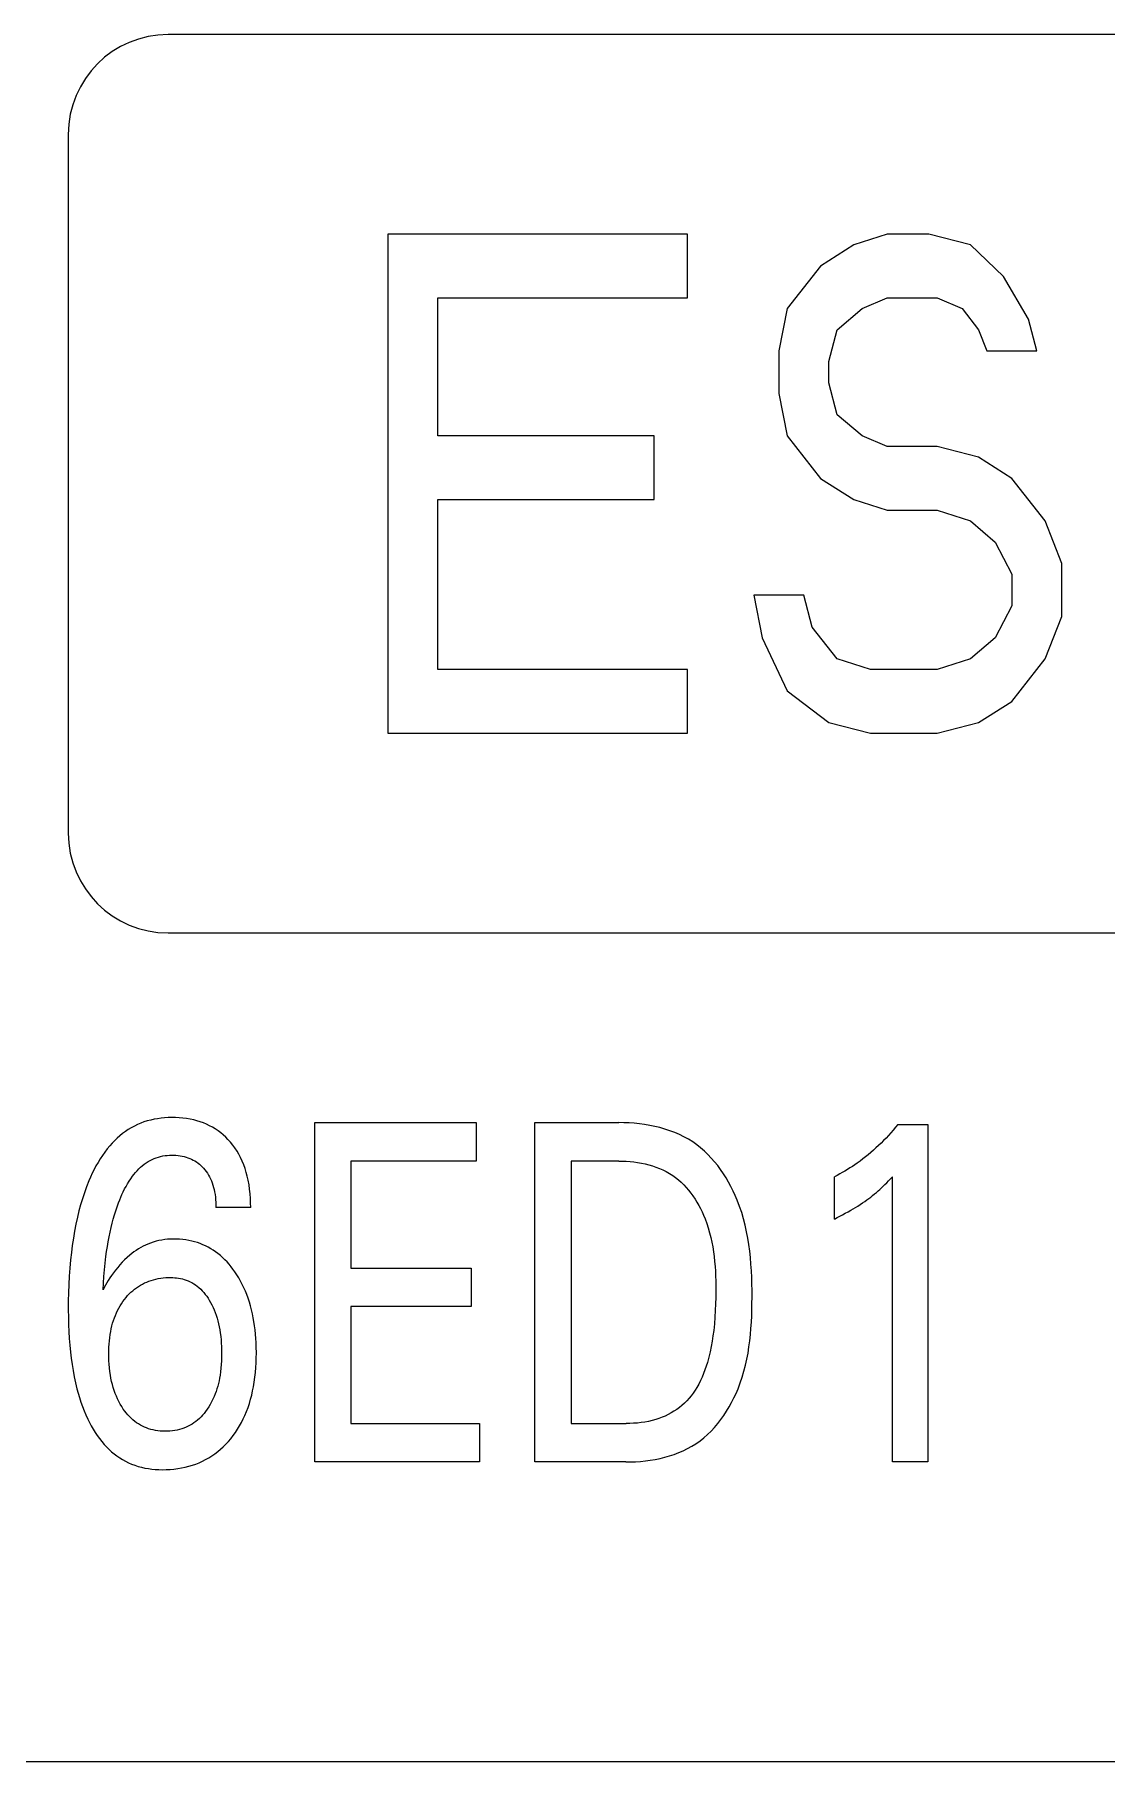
# Model space of a CAD drawing. Extents: x 0 to 420, y 0 to 297.
# Drawn here: x 182.98 to 188.35, y 186.17 to 194.82 of the extents above; entities that cross this region are included whole.
import ezdxf

# ---------------------------------------------------------------- set-up
doc = ezdxf.new("R2010")
doc.units = 0
doc.header["$LTSCALE"] = 23.1
doc.layers.add('10000_FRONT', color=7, linetype='CONTINUOUS')

msp = doc.modelspace()

# ---------------------------------------------------------------- linework, layer by layer
at = {"layer": '10000_FRONT', "color": 7, "linetype": 'CONTINUOUS'}
for p, q in [((191.1476, 194.8227), (183.6476, 194.8227)), ((183.1476, 194.3227), (183.1476, 190.8227)), ((184.7476, 193.8227), (184.7476, 191.3227)), ((186.2476, 193.8227), (184.7476, 193.8227)), ((186.2476, 193.5035), (186.2476, 193.8227)), ((187.0809, 193.7695), (186.9143, 193.6631)), ((187.2476, 193.8227), (187.0809, 193.7695)), ((187.4559, 193.8227), (187.2476, 193.8227)), ((187.6643, 193.7695), (187.4559, 193.8227)), ((187.8309, 193.6099), (187.6643, 193.7695)), ((186.9143, 193.6631), (186.7476, 193.4503)), ((187.9559, 193.3971), (187.8309, 193.6099)), ((184.9976, 192.812), (184.9976, 193.5035)), ((184.9976, 193.5035), (186.2476, 193.5035)), ((187.1226, 193.4503), (187.2476, 193.5035)), ((187.2476, 193.5035), (187.4976, 193.5035)), ((187.4976, 193.5035), (187.6226, 193.4503)), ((186.7476, 193.4503), (186.7059, 193.2376)), ((186.9976, 193.3439), (187.1226, 193.4503)), ((187.6226, 193.4503), (187.7059, 193.3439)), ((186.9559, 193.1844), (186.9976, 193.3439)), ((187.7059, 193.3439), (187.7476, 193.2376)), ((187.9976, 193.2376), (187.9559, 193.3971)), ((186.7059, 193.2376), (186.7059, 193.0248)), ((186.9559, 193.078), (186.9559, 193.1844)), ((187.7476, 193.2376), (187.9976, 193.2376)), ((186.9976, 192.9184), (186.9559, 193.078)), ((186.7059, 193.0248), (186.7476, 192.812)), ((187.1226, 192.812), (186.9976, 192.9184)), ((186.0809, 192.812), (184.9976, 192.812)), ((186.0809, 192.4929), (186.0809, 192.812)), ((186.7476, 192.812), (186.9143, 192.5993)), ((187.2476, 192.7588), (187.1226, 192.812)), ((187.4976, 192.7588), (187.2476, 192.7588)), ((187.7059, 192.7056), (187.4976, 192.7588)), ((187.8726, 192.5993), (187.7059, 192.7056)), ((186.9143, 192.5993), (187.0809, 192.4929)), ((188.0393, 192.3865), (187.8726, 192.5993)), ((184.9976, 191.6418), (184.9976, 192.4929)), ((184.9976, 192.4929), (186.0809, 192.4929)), ((187.0809, 192.4929), (187.2476, 192.4397)), ((187.2476, 192.4397), (187.4976, 192.4397)), ((187.4976, 192.4397), (187.6643, 192.3865)), ((187.6643, 192.3865), (187.7893, 192.2801)), ((188.1226, 192.1737), (188.0393, 192.3865)), ((187.7893, 192.2801), (187.8726, 192.1205)), ((187.8726, 192.1205), (187.8726, 191.961)), ((188.1226, 191.9078), (188.1226, 192.1737)), ((186.5809, 192.0142), (186.6226, 191.8014)), ((186.8309, 192.0142), (186.5809, 192.0142)), ((186.8726, 191.8546), (186.8309, 192.0142)), ((187.8726, 191.961), (187.7893, 191.8014)), ((188.0393, 191.695), (188.1226, 191.9078)), ((186.6226, 191.8014), (186.7476, 191.5354)), ((186.9976, 191.695), (186.8726, 191.8546)), ((187.7893, 191.8014), (187.6643, 191.695)), ((187.1643, 191.6418), (186.9976, 191.695)), ((187.6643, 191.695), (187.4976, 191.6418)), ((187.8726, 191.4822), (188.0393, 191.695)), ((186.2476, 191.6418), (184.9976, 191.6418)), ((186.2476, 191.3227), (186.2476, 191.6418)), ((187.4976, 191.6418), (187.1643, 191.6418)), ((186.7476, 191.5354), (186.9559, 191.3759)), ((187.7059, 191.3759), (187.8726, 191.4822)), ((186.9559, 191.3759), (187.1643, 191.3227)), ((187.4976, 191.3227), (187.7059, 191.3759)), ((184.7476, 191.3227), (186.2476, 191.3227)), ((187.1643, 191.3227), (187.4976, 191.3227)), ((183.6476, 190.3227), (191.1476, 190.3227)), ((183.4784, 189.3551), (183.463, 189.3468)), ((183.4941, 189.3628), (183.4784, 189.3551)), ((183.5102, 189.3696), (183.4941, 189.3628)), ((183.5267, 189.3757), (183.5102, 189.3696)), ((183.5434, 189.381), (183.5267, 189.3757)), ((183.5605, 189.3855), (183.5434, 189.381)), ((183.5777, 189.3893), (183.5605, 189.3855)), ((183.595, 189.3923), (183.5777, 189.3893)), ((183.6126, 189.3947), (183.595, 189.3923)), ((183.6301, 189.3965), (183.6126, 189.3947)), ((183.6478, 189.3975), (183.6301, 189.3965)), ((183.6654, 189.398), (183.6478, 189.3975)), ((183.684, 189.3978), (183.6654, 189.398)), ((183.7025, 189.3969), (183.684, 189.3978)), ((183.721, 189.3953), (183.7025, 189.3969)), ((183.7394, 189.3929), (183.721, 189.3953)), ((183.7576, 189.3897), (183.7394, 189.3929)), ((183.7757, 189.3858), (183.7576, 189.3897)), ((183.792, 189.3815), (183.7757, 189.3858)), ((183.8081, 189.3765), (183.792, 189.3815)), ((183.8239, 189.3708), (183.8081, 189.3765)), ((183.8395, 189.3643), (183.8239, 189.3708)), ((183.8548, 189.3572), (183.8395, 189.3643)), ((183.8696, 189.3492), (183.8548, 189.3572)), ((183.8838, 189.3407), (183.8696, 189.3492)), ((184.3815, 187.6727), (184.3815, 189.3727)), ((184.3815, 189.3727), (185.1897, 189.3727)), ((185.1897, 189.3727), (185.1897, 189.1799)), ((185.4838, 187.6727), (185.4838, 189.3727)), ((185.4838, 189.3727), (185.9039, 189.3727)), ((185.9296, 189.3723), (185.9039, 189.3727)), ((185.9554, 189.3712), (185.9296, 189.3723)), ((185.9813, 189.3694), (185.9554, 189.3712)), ((186.0072, 189.3667), (185.9813, 189.3694)), ((186.0331, 189.3632), (186.0072, 189.3667)), ((186.0589, 189.3589), (186.0331, 189.3632)), ((186.0845, 189.3536), (186.0589, 189.3589)), ((186.1099, 189.3474), (186.0845, 189.3536)), ((187.29, 189.3491), (187.2784, 189.3354)), ((187.3013, 189.363), (187.29, 189.3491)), ((187.3013, 189.363), (187.4517, 189.363)), ((187.4517, 189.363), (187.4517, 187.6727)), ((183.3677, 189.2701), (183.3559, 189.2571)), ((183.3799, 189.2827), (183.3677, 189.2701)), ((183.3927, 189.2948), (183.3799, 189.2827)), ((183.4059, 189.3064), (183.3927, 189.2948)), ((183.4195, 189.3174), (183.4059, 189.3064)), ((183.4336, 189.3279), (183.4195, 189.3174)), ((183.4481, 189.3377), (183.4336, 189.3279)), ((183.463, 189.3468), (183.4481, 189.3377)), ((183.8975, 189.3315), (183.8838, 189.3407)), ((183.9107, 189.3216), (183.8975, 189.3315)), ((183.9234, 189.3111), (183.9107, 189.3216)), ((183.9357, 189.3), (183.9234, 189.3111)), ((183.9473, 189.2883), (183.9357, 189.3)), ((183.9597, 189.2747), (183.9473, 189.2883)), ((183.9714, 189.2604), (183.9597, 189.2747)), ((186.1349, 189.3403), (186.1099, 189.3474)), ((186.1596, 189.3322), (186.1349, 189.3403)), ((186.1838, 189.323), (186.1596, 189.3322)), ((186.2074, 189.3128), (186.1838, 189.323)), ((186.2305, 189.3015), (186.2074, 189.3128)), ((186.2529, 189.2891), (186.2305, 189.3015)), ((186.2746, 189.2755), (186.2529, 189.2891)), ((186.2946, 189.2614), (186.2746, 189.2755)), ((187.2171, 189.2699), (187.2042, 189.2574)), ((187.2298, 189.2826), (187.2171, 189.2699)), ((187.2423, 189.2955), (187.2298, 189.2826)), ((187.2546, 189.3086), (187.2423, 189.2955)), ((187.2666, 189.3219), (187.2546, 189.3086)), ((187.2784, 189.3354), (187.2666, 189.3219)), ((183.3071, 189.191), (183.2964, 189.1734)), ((183.3183, 189.2082), (183.3071, 189.191)), ((183.3302, 189.225), (183.3183, 189.2082)), ((183.3427, 189.2413), (183.3302, 189.225)), ((183.3559, 189.2571), (183.3427, 189.2413)), ((183.5373, 189.1711), (183.5474, 189.1776)), ((183.5474, 189.1776), (183.5577, 189.1835)), ((183.5577, 189.1835), (183.5677, 189.1885)), ((183.5677, 189.1885), (183.5779, 189.1929)), ((183.5779, 189.1929), (183.5884, 189.1968)), ((183.5884, 189.1968), (183.5991, 189.2002)), ((183.5991, 189.2002), (183.6099, 189.2031)), ((183.6099, 189.2031), (183.6208, 189.2055)), ((183.6208, 189.2055), (183.6319, 189.2074)), ((183.6319, 189.2074), (183.643, 189.2087)), ((183.643, 189.2087), (183.6542, 189.2096)), ((183.6542, 189.2096), (183.6654, 189.21)), ((183.6654, 189.21), (183.676, 189.2099)), ((183.676, 189.2099), (183.6866, 189.2094)), ((183.6866, 189.2094), (183.6971, 189.2084)), ((183.6971, 189.2084), (183.7076, 189.207)), ((183.7076, 189.207), (183.718, 189.2051)), ((183.718, 189.2051), (183.7283, 189.2027)), ((183.7283, 189.2027), (183.7375, 189.2)), ((183.7375, 189.2), (183.7467, 189.197)), ((183.7467, 189.197), (183.7557, 189.1936)), ((183.7557, 189.1936), (183.7645, 189.1897)), ((183.7645, 189.1897), (183.7732, 189.1853)), ((183.7732, 189.1853), (183.7815, 189.1806)), ((183.7815, 189.1806), (183.7895, 189.1754)), ((183.9823, 189.2455), (183.9714, 189.2604)), ((183.9925, 189.2301), (183.9823, 189.2455)), ((184.0019, 189.2142), (183.9925, 189.2301)), ((184.0105, 189.198), (184.0019, 189.2142)), ((184.019, 189.1799), (184.0105, 189.198)), ((184.0265, 189.1613), (184.019, 189.1799)), ((184.5629, 189.1799), (184.5629, 188.6438)), ((185.1897, 189.1799), (184.5629, 189.1799)), ((185.6652, 189.1799), (185.6652, 187.8654)), ((185.9039, 189.1799), (185.6652, 189.1799)), ((185.9039, 189.1799), (185.9226, 189.1796)), ((185.9226, 189.1796), (185.9414, 189.1788)), ((185.9414, 189.1788), (185.9603, 189.1774)), ((185.9603, 189.1774), (185.9793, 189.1754)), ((186.3138, 189.2463), (186.2946, 189.2614)), ((186.3324, 189.2302), (186.3138, 189.2463)), ((186.3502, 189.2132), (186.3324, 189.2302)), ((186.3672, 189.1953), (186.3502, 189.2132)), ((186.3835, 189.1767), (186.3672, 189.1953)), ((186.3991, 189.1573), (186.3835, 189.1767)), ((187.1122, 189.1803), (187.0983, 189.1703)), ((187.126, 189.1906), (187.1122, 189.1803)), ((187.1395, 189.2011), (187.126, 189.1906)), ((187.1528, 189.2119), (187.1395, 189.2011)), ((187.166, 189.223), (187.1528, 189.2119)), ((187.1789, 189.2342), (187.166, 189.223)), ((187.1917, 189.2457), (187.1789, 189.2342)), ((187.2042, 189.2574), (187.1917, 189.2457)), ((183.2591, 189.1), (183.251, 189.0811)), ((183.2677, 189.1187), (183.2591, 189.1)), ((183.2768, 189.1372), (183.2677, 189.1187)), ((183.2863, 189.1555), (183.2768, 189.1372)), ((183.2964, 189.1734), (183.2863, 189.1555)), ((183.4519, 189.0792), (183.4603, 189.0918)), ((183.4603, 189.0918), (183.4691, 189.104)), ((183.4691, 189.104), (183.4765, 189.1135)), ((183.4765, 189.1135), (183.4842, 189.1228)), ((183.4842, 189.1228), (183.4922, 189.1318)), ((183.4922, 189.1318), (183.5006, 189.1404)), ((183.5006, 189.1404), (183.5093, 189.1488)), ((183.5093, 189.1488), (183.5183, 189.1567)), ((183.5183, 189.1567), (183.5276, 189.1642)), ((183.5276, 189.1642), (183.5373, 189.1711)), ((183.7895, 189.1754), (183.7973, 189.1698)), ((183.7973, 189.1698), (183.8047, 189.1638)), ((183.8047, 189.1638), (183.8118, 189.1574)), ((183.8118, 189.1574), (183.8187, 189.1508)), ((183.8187, 189.1508), (183.8252, 189.1438)), ((183.8252, 189.1438), (183.8319, 189.1357)), ((183.8319, 189.1357), (183.8383, 189.1274)), ((183.8383, 189.1274), (183.8443, 189.1188)), ((183.8443, 189.1188), (183.8498, 189.1099)), ((183.8498, 189.1099), (183.8549, 189.1008)), ((183.8549, 189.1008), (183.8596, 189.0914)), ((183.8596, 189.0914), (183.8643, 189.0809)), ((184.0332, 189.1425), (184.0265, 189.1613)), ((184.039, 189.1233), (184.0332, 189.1425)), ((184.0441, 189.1039), (184.039, 189.1233)), ((184.0484, 189.0843), (184.0441, 189.1039)), ((185.9793, 189.1754), (185.9981, 189.1728)), ((185.9981, 189.1728), (186.0169, 189.1695)), ((186.0169, 189.1695), (186.0356, 189.1656)), ((186.0356, 189.1656), (186.0541, 189.161)), ((186.0541, 189.161), (186.0723, 189.1557)), ((186.0723, 189.1557), (186.0902, 189.1496)), ((186.0902, 189.1496), (186.1079, 189.1429)), ((186.1079, 189.1429), (186.1251, 189.1353)), ((186.1251, 189.1353), (186.1418, 189.1269)), ((186.1418, 189.1269), (186.1581, 189.1178)), ((186.1581, 189.1178), (186.1738, 189.1077)), ((186.1738, 189.1077), (186.1885, 189.0972)), ((186.1885, 189.0972), (186.2026, 189.086)), ((186.4139, 189.1373), (186.3991, 189.1573)), ((186.428, 189.1167), (186.4139, 189.1373)), ((186.4414, 189.0956), (186.428, 189.1167)), ((186.454, 189.074), (186.4414, 189.0956)), ((186.997, 189.1083), (186.9837, 189.1016)), ((186.9837, 188.8895), (186.9837, 189.1016)), ((187.0101, 189.1153), (186.997, 189.1083)), ((187.0231, 189.1225), (187.0101, 189.1153)), ((187.036, 189.1299), (187.0231, 189.1225)), ((187.0487, 189.1376), (187.036, 189.1299)), ((187.0613, 189.1454), (187.0487, 189.1376)), ((187.0738, 189.1535), (187.0613, 189.1454)), ((187.0861, 189.1618), (187.0738, 189.1535)), ((187.0983, 189.1703), (187.0861, 189.1618)), ((187.2552, 189.0807), (187.2647, 189.0905)), ((187.2647, 189.0905), (187.2741, 189.1004)), ((187.2741, 187.6727), (187.2741, 189.1004)), ((183.2284, 189.0217), (183.2184, 188.9916)), ((183.2392, 189.0516), (183.2284, 189.0217)), ((183.251, 189.0811), (183.2392, 189.0516)), ((183.4106, 188.9994), (183.4165, 189.0131)), ((183.4165, 189.0131), (183.4229, 189.0267)), ((183.4229, 189.0267), (183.4295, 189.0402)), ((183.4295, 189.0402), (183.4366, 189.0534)), ((183.4366, 189.0534), (183.444, 189.0664)), ((183.444, 189.0664), (183.4519, 189.0792)), ((183.8643, 189.0809), (183.8684, 189.0703)), ((183.8684, 189.0703), (183.872, 189.0594)), ((183.872, 189.0594), (183.8752, 189.0484)), ((183.8752, 189.0484), (183.878, 189.0372)), ((183.878, 189.0372), (183.8803, 189.0259)), ((183.8803, 189.0259), (183.8825, 189.0129)), ((183.8825, 189.0129), (183.8842, 188.9998)), ((184.0525, 189.0616), (184.0484, 189.0843)), ((184.0557, 189.0388), (184.0525, 189.0616)), ((184.0581, 189.0158), (184.0557, 189.0388)), ((184.0597, 188.9929), (184.0581, 189.0158)), ((186.2026, 189.086), (186.2161, 189.074)), ((186.2161, 189.074), (186.2291, 189.0614)), ((186.2291, 189.0614), (186.2415, 189.0481)), ((186.2415, 189.0481), (186.2534, 189.0343)), ((186.2534, 189.0343), (186.2647, 189.0199)), ((186.2647, 189.0199), (186.2755, 189.0051)), ((186.2755, 189.0051), (186.2858, 188.9898)), ((186.4658, 189.0519), (186.454, 189.074)), ((186.477, 189.0295), (186.4658, 189.0519)), ((186.4874, 189.0068), (186.477, 189.0295)), ((186.497, 188.9839), (186.4874, 189.0068)), ((187.1653, 188.9999), (187.175, 189.0075)), ((187.175, 189.0075), (187.1847, 189.0153)), ((187.1847, 189.0153), (187.1942, 189.0233)), ((187.1942, 189.0233), (187.2026, 189.0305)), ((187.2026, 189.0305), (187.2108, 189.0378)), ((187.2108, 189.0378), (187.2189, 189.0452)), ((187.2189, 189.0452), (187.2279, 189.0537)), ((187.2279, 189.0537), (187.2368, 189.0622)), ((187.2368, 189.0622), (187.2456, 189.0709)), ((187.2456, 189.0709), (187.2552, 189.0807)), ((183.2011, 188.9306), (183.1935, 188.8998)), ((183.2094, 188.9612), (183.2011, 188.9306)), ((183.2184, 188.9916), (183.2094, 188.9612)), ((183.3789, 188.9103), (183.3853, 188.9308)), ((183.3853, 188.9308), (183.3921, 188.9512)), ((183.3921, 188.9512), (183.3995, 188.9715)), ((183.3995, 188.9715), (183.4049, 188.9855)), ((183.4049, 188.9855), (183.4106, 188.9994)), ((183.8842, 188.9998), (183.8855, 188.9866)), ((183.8855, 188.9866), (183.8864, 188.9735)), ((183.8864, 188.9735), (183.887, 188.9604)), ((183.887, 188.9604), (183.8872, 188.9474)), ((184.061, 188.9474), (183.8872, 188.9474)), ((184.0607, 188.9701), (184.0597, 188.9929)), ((184.061, 188.9474), (184.0607, 188.9701)), ((186.2858, 188.9898), (186.2955, 188.9741)), ((186.2955, 188.9741), (186.3046, 188.958)), ((186.3046, 188.958), (186.3132, 188.9417)), ((186.3132, 188.9417), (186.3213, 188.9251)), ((186.3213, 188.9251), (186.3288, 188.9083)), ((186.5088, 188.9529), (186.497, 188.9839)), ((186.5193, 188.9216), (186.5088, 188.9529)), ((186.5286, 188.8901), (186.5193, 188.9216)), ((187.0247, 188.9108), (187.0383, 188.9182)), ((187.0383, 188.9182), (187.0518, 188.9257)), ((187.0518, 188.9257), (187.0651, 188.9333)), ((187.0651, 188.9333), (187.0771, 188.9403)), ((187.0771, 188.9403), (187.0889, 188.9475)), ((187.0889, 188.9475), (187.1007, 188.9549)), ((187.1007, 188.9549), (187.1124, 188.9624)), ((187.1124, 188.9624), (187.1239, 188.97)), ((187.1239, 188.97), (187.1353, 188.9779)), ((187.1353, 188.9779), (187.1454, 188.9851)), ((187.1454, 188.9851), (187.1554, 188.9924)), ((187.1554, 188.9924), (187.1653, 188.9999)), ((183.1858, 188.8645), (183.1789, 188.8289)), ((183.1935, 188.8998), (183.1858, 188.8645)), ((183.357, 188.824), (183.3624, 188.848)), ((183.3624, 188.848), (183.3675, 188.8689)), ((183.3675, 188.8689), (183.373, 188.8897)), ((183.373, 188.8897), (183.3789, 188.9103)), ((186.3288, 188.9083), (186.3358, 188.8913)), ((186.3358, 188.8913), (186.3444, 188.8681)), ((186.3444, 188.8681), (186.352, 188.8448)), ((186.352, 188.8448), (186.3588, 188.8213)), ((186.5368, 188.8583), (186.5286, 188.8901)), ((186.5439, 188.8262), (186.5368, 188.8583)), ((186.9837, 188.8895), (186.9974, 188.8965)), ((186.9974, 188.8965), (187.0111, 188.9036)), ((187.0111, 188.9036), (187.0247, 188.9108)), ((183.1676, 188.7574), (183.163, 188.7214)), ((183.1729, 188.7932), (183.1676, 188.7574)), ((183.1789, 188.8289), (183.1729, 188.7932)), ((183.3397, 188.7271), (183.3434, 188.7514)), ((183.3434, 188.7514), (183.3475, 188.7757)), ((183.3475, 188.7757), (183.352, 188.7999)), ((183.352, 188.7999), (183.357, 188.824)), ((183.5102, 188.7465), (183.4987, 188.7397)), ((183.522, 188.7529), (183.5102, 188.7465)), ((183.5341, 188.7589), (183.522, 188.7529)), ((183.5463, 188.7643), (183.5341, 188.7589)), ((183.5588, 188.7692), (183.5463, 188.7643)), ((183.5728, 188.7739), (183.5588, 188.7692)), ((183.5869, 188.778), (183.5728, 188.7739)), ((183.6013, 188.7815), (183.5869, 188.778)), ((183.6158, 188.7843), (183.6013, 188.7815)), ((183.6305, 188.7865), (183.6158, 188.7843)), ((183.6452, 188.7881), (183.6305, 188.7865)), ((183.66, 188.7891), (183.6452, 188.7881)), ((183.6748, 188.7895), (183.66, 188.7891)), ((183.6901, 188.7894), (183.6748, 188.7895)), ((183.7053, 188.7887), (183.6901, 188.7894)), ((183.7205, 188.7874), (183.7053, 188.7887)), ((183.7357, 188.7854), (183.7205, 188.7874)), ((183.7507, 188.7828), (183.7357, 188.7854)), ((183.7656, 188.7796), (183.7507, 188.7828)), ((183.7803, 188.7758), (183.7656, 188.7796)), ((183.7949, 188.7713), (183.7803, 188.7758)), ((183.8086, 188.7664), (183.7949, 188.7713)), ((183.8221, 188.761), (183.8086, 188.7664)), ((183.8353, 188.7549), (183.8221, 188.761)), ((183.8483, 188.7484), (183.8353, 188.7549)), ((183.861, 188.7412), (183.8483, 188.7484)), ((186.3588, 188.8213), (186.3648, 188.7976)), ((186.3648, 188.7976), (186.37, 188.7737)), ((186.37, 188.7737), (186.3744, 188.7497)), ((186.3744, 188.7497), (186.3782, 188.7256)), ((186.55, 188.794), (186.5439, 188.8262)), ((186.5552, 188.7616), (186.55, 188.794)), ((186.5595, 188.729), (186.5552, 188.7616)), ((183.1591, 188.6854), (183.1554, 188.6442)), ((183.163, 188.7214), (183.1591, 188.6854)), ((183.3289, 188.6358), (183.3324, 188.6693)), ((183.3324, 188.6693), (183.3364, 188.7027)), ((183.3364, 188.7027), (183.3397, 188.7271)), ((183.406, 188.6603), (183.3949, 188.6473)), ((183.4176, 188.6729), (183.406, 188.6603)), ((183.4297, 188.6851), (183.4176, 188.6729)), ((183.4421, 188.6969), (183.4297, 188.6851)), ((183.4551, 188.7081), (183.4421, 188.6969)), ((183.4656, 188.7166), (183.4551, 188.7081)), ((183.4763, 188.7247), (183.4656, 188.7166)), ((183.4874, 188.7324), (183.4763, 188.7247)), ((183.4987, 188.7397), (183.4874, 188.7324)), ((183.8733, 188.7336), (183.861, 188.7412)), ((183.8854, 188.7254), (183.8733, 188.7336)), ((183.897, 188.7167), (183.8854, 188.7254)), ((183.909, 188.7069), (183.897, 188.7167)), ((183.9206, 188.6965), (183.909, 188.7069)), ((183.9318, 188.6857), (183.9206, 188.6965)), ((183.9425, 188.6745), (183.9318, 188.6857)), ((183.9528, 188.6628), (183.9425, 188.6745)), ((183.9627, 188.6507), (183.9528, 188.6628)), ((186.3782, 188.7256), (186.3813, 188.7014)), ((186.3813, 188.7014), (186.3839, 188.6771)), ((186.3839, 188.6771), (186.3859, 188.6527)), ((186.563, 188.6962), (186.5595, 188.729)), ((186.5658, 188.6634), (186.563, 188.6962)), ((186.568, 188.6304), (186.5658, 188.6634)), ((183.1524, 188.603), (183.1502, 188.5617)), ((183.1554, 188.6442), (183.1524, 188.603)), ((183.3235, 188.5688), (183.326, 188.6023)), ((183.326, 188.6023), (183.3289, 188.6358)), ((183.3406, 188.5707), (183.3337, 188.5587)), ((183.3478, 188.5824), (183.3406, 188.5707)), ((183.3556, 188.5945), (183.3478, 188.5824)), ((183.3637, 188.6064), (183.3556, 188.5945)), ((183.3737, 188.6203), (183.3637, 188.6064)), ((183.3841, 188.6339), (183.3737, 188.6203)), ((183.3949, 188.6473), (183.3841, 188.6339)), ((183.5297, 188.5694), (183.5404, 188.5741)), ((183.5404, 188.5741), (183.5513, 188.5784)), ((183.5513, 188.5784), (183.5624, 188.5823)), ((183.5624, 188.5823), (183.5736, 188.5857)), ((183.5736, 188.5857), (183.5858, 188.5888)), ((183.5858, 188.5888), (183.5981, 188.5914)), ((183.5981, 188.5914), (183.6105, 188.5935)), ((183.6105, 188.5935), (183.623, 188.5951)), ((183.623, 188.5951), (183.6355, 188.5961)), ((183.6355, 188.5961), (183.6481, 188.5967)), ((183.6481, 188.5967), (183.6607, 188.5968)), ((183.6607, 188.5968), (183.6705, 188.5965)), ((183.6705, 188.5965), (183.6803, 188.5959)), ((183.6803, 188.5959), (183.6901, 188.5949)), ((183.6901, 188.5949), (183.6998, 188.5936)), ((183.6998, 188.5936), (183.7094, 188.5919)), ((183.7094, 188.5919), (183.719, 188.5898)), ((183.719, 188.5898), (183.7284, 188.5872)), ((183.7284, 188.5872), (183.7377, 188.5842)), ((183.7377, 188.5842), (183.7476, 188.5803)), ((183.7476, 188.5803), (183.7574, 188.5759)), ((183.7574, 188.5759), (183.7669, 188.571)), ((183.7669, 188.571), (183.7761, 188.5655)), ((183.9721, 188.6384), (183.9627, 188.6507)), ((183.9812, 188.6257), (183.9721, 188.6384)), ((183.9914, 188.6103), (183.9812, 188.6257)), ((184.0011, 188.5945), (183.9914, 188.6103)), ((184.0102, 188.5784), (184.0011, 188.5945)), ((184.0188, 188.562), (184.0102, 188.5784)), ((184.5629, 188.6438), (185.1653, 188.6438)), ((185.1653, 188.6438), (185.1653, 188.451)), ((186.3859, 188.6527), (186.3875, 188.6283)), ((186.3875, 188.6283), (186.3886, 188.6039)), ((186.3886, 188.6039), (186.3893, 188.5794)), ((186.3893, 188.5794), (186.3897, 188.5549)), ((186.5695, 188.5974), (186.568, 188.6304)), ((186.5705, 188.5643), (186.5695, 188.5974)), ((183.1487, 188.5204), (183.1478, 188.4791)), ((183.1502, 188.5617), (183.1487, 188.5204)), ((183.3215, 188.5353), (183.3235, 188.5688)), ((183.3274, 188.5471), (183.3215, 188.5353)), ((183.3337, 188.5587), (183.3274, 188.5471)), ((183.4212, 188.4762), (183.4289, 188.4866)), ((183.4289, 188.4866), (183.437, 188.4968)), ((183.437, 188.4968), (183.4449, 188.5058)), ((183.4449, 188.5058), (183.4531, 188.5145)), ((183.4531, 188.5145), (183.4616, 188.5228)), ((183.4616, 188.5228), (183.4705, 188.5308)), ((183.4705, 188.5308), (183.4797, 188.5384)), ((183.4797, 188.5384), (183.4892, 188.5456)), ((183.4892, 188.5456), (183.4991, 188.5523)), ((183.4991, 188.5523), (183.509, 188.5585)), ((183.509, 188.5585), (183.5193, 188.5641)), ((183.5193, 188.5641), (183.5297, 188.5694)), ((183.7761, 188.5655), (183.785, 188.5596)), ((183.785, 188.5596), (183.7936, 188.5532)), ((183.7936, 188.5532), (183.8019, 188.5464)), ((183.8019, 188.5464), (183.8105, 188.5385)), ((183.8105, 188.5385), (183.8186, 188.5302)), ((183.8186, 188.5302), (183.8263, 188.5215)), ((183.8263, 188.5215), (183.8337, 188.5124)), ((183.8337, 188.5124), (183.8406, 188.5031)), ((183.8406, 188.5031), (183.8472, 188.4934)), ((183.8472, 188.4934), (183.8534, 188.4835)), ((183.8534, 188.4835), (183.8603, 188.4715)), ((184.0268, 188.5454), (184.0188, 188.562)), ((184.0343, 188.5285), (184.0268, 188.5454)), ((184.0412, 188.5114), (184.0343, 188.5285)), ((184.0481, 188.4925), (184.0412, 188.5114)), ((184.0544, 188.4734), (184.0481, 188.4925)), ((186.3895, 188.4973), (186.3887, 188.4641)), ((186.3898, 188.5305), (186.3895, 188.4973)), ((186.3897, 188.5549), (186.3898, 188.5305)), ((186.571, 188.5311), (186.5705, 188.5643)), ((186.5709, 188.4667), (186.5711, 188.498)), ((186.5711, 188.498), (186.571, 188.5311)), ((183.1478, 188.4791), (183.1476, 188.4377)), ((183.1476, 188.4377), (183.1481, 188.3947)), ((183.3784, 188.3941), (183.3835, 188.4072)), ((183.3835, 188.4072), (183.389, 188.4201)), ((183.389, 188.4201), (183.3946, 188.4318)), ((183.3946, 188.4318), (183.4006, 188.4432)), ((183.4006, 188.4432), (183.407, 188.4545)), ((183.407, 188.4545), (183.4139, 188.4655)), ((183.4139, 188.4655), (183.4212, 188.4762)), ((183.8603, 188.4715), (183.8667, 188.4593)), ((183.8667, 188.4593), (183.8726, 188.4468)), ((183.8726, 188.4468), (183.8781, 188.4341)), ((183.8781, 188.4341), (183.8832, 188.4213)), ((183.8832, 188.4213), (183.8878, 188.4083)), ((183.8878, 188.4083), (183.8924, 188.3937)), ((184.0601, 188.4541), (184.0544, 188.4734)), ((184.0652, 188.4347), (184.0601, 188.4541)), ((184.0697, 188.4151), (184.0652, 188.4347)), ((184.0737, 188.3954), (184.0697, 188.4151)), ((184.5629, 188.451), (184.5629, 187.8654)), ((185.1653, 188.451), (184.5629, 188.451)), ((186.3853, 188.398), (186.3827, 188.365)), ((186.3873, 188.431), (186.3853, 188.398)), ((186.3887, 188.4641), (186.3873, 188.431)), ((186.5679, 188.373), (186.5694, 188.4042)), ((186.5694, 188.4042), (186.5704, 188.4354)), ((186.5704, 188.4354), (186.5709, 188.4667)), ((183.1481, 188.3947), (183.149, 188.3603)), ((183.149, 188.3603), (183.1504, 188.3259)), ((183.1504, 188.3259), (183.1524, 188.2915)), ((183.3553, 188.2951), (183.3575, 188.3108)), ((183.3575, 188.3108), (183.3602, 188.3265)), ((183.3602, 188.3265), (183.363, 188.3402)), ((183.363, 188.3402), (183.3662, 188.3539)), ((183.3662, 188.3539), (183.3698, 188.3674)), ((183.3698, 188.3674), (183.3739, 188.3808)), ((183.3739, 188.3808), (183.3784, 188.3941)), ((183.8924, 188.3937), (183.8965, 188.379)), ((183.8965, 188.379), (183.9002, 188.3642)), ((183.9002, 188.3642), (183.9034, 188.3492)), ((183.9034, 188.3492), (183.9061, 188.3342)), ((183.9061, 188.3342), (183.9085, 188.3191)), ((183.9085, 188.3191), (183.9107, 188.302)), ((184.0772, 188.3756), (184.0737, 188.3954)), ((184.0804, 188.3548), (184.0772, 188.3756)), ((184.083, 188.3339), (184.0804, 188.3548)), ((184.0851, 188.313), (184.083, 188.3339)), ((184.0868, 188.292), (184.0851, 188.313)), ((186.3792, 188.3321), (186.3757, 188.3049)), ((186.3827, 188.365), (186.3792, 188.3321)), ((186.5599, 188.28), (186.5633, 188.3109)), ((186.5633, 188.3109), (186.5659, 188.3419)), ((186.5659, 188.3419), (186.5679, 188.373)), ((183.1524, 188.2915), (183.1551, 188.2571)), ((183.1551, 188.2571), (183.1585, 188.2229)), ((183.3506, 188.216), (183.3508, 188.2319)), ((183.3508, 188.2319), (183.3513, 188.2478)), ((183.3513, 188.2478), (183.3523, 188.2636)), ((183.3523, 188.2636), (183.3536, 188.2794)), ((183.3536, 188.2794), (183.3553, 188.2951)), ((183.9107, 188.302), (183.9125, 188.2849)), ((183.9125, 188.2849), (183.9138, 188.2677)), ((183.9138, 188.2677), (183.9147, 188.2505)), ((183.9147, 188.2505), (183.9152, 188.2333)), ((183.9152, 188.2333), (183.9154, 188.216)), ((184.088, 188.271), (184.0868, 188.292)), ((184.0888, 188.25), (184.088, 188.271)), ((184.0892, 188.2185), (184.0888, 188.25)), ((186.3668, 188.2507), (186.3613, 188.2239)), ((186.3716, 188.2778), (186.3668, 188.2507)), ((186.3757, 188.3049), (186.3716, 188.2778)), ((186.551, 188.2186), (186.5559, 188.2492)), ((186.5559, 188.2492), (186.5599, 188.28)), ((183.1585, 188.2229), (183.1621, 188.192)), ((183.1621, 188.192), (183.1664, 188.1612)), ((183.1664, 188.1612), (183.1714, 188.1305)), ((183.3508, 188.198), (183.3506, 188.216)), ((183.3514, 188.1799), (183.3508, 188.198)), ((183.3524, 188.1619), (183.3514, 188.1799)), ((183.354, 188.1438), (183.3524, 188.1619)), ((183.356, 188.1259), (183.354, 188.1438)), ((183.912, 188.1431), (183.9099, 188.1249)), ((183.9135, 188.1613), (183.912, 188.1431)), ((183.9146, 188.1795), (183.9135, 188.1613)), ((183.9152, 188.1978), (183.9146, 188.1795)), ((183.9154, 188.216), (183.9152, 188.1978)), ((184.0849, 188.1214), (184.0868, 188.1456)), ((184.0868, 188.1456), (184.0882, 188.1699)), ((184.0882, 188.1699), (184.089, 188.1942)), ((184.089, 188.1942), (184.0892, 188.2185)), ((186.3419, 188.1522), (186.3356, 188.1338)), ((186.3476, 188.1707), (186.3419, 188.1522)), ((186.3549, 188.1972), (186.3476, 188.1707)), ((186.3613, 188.2239), (186.3549, 188.1972)), ((186.5308, 188.128), (186.5385, 188.158)), ((186.5385, 188.158), (186.5452, 188.1882)), ((186.5452, 188.1882), (186.551, 188.2186)), ((183.1714, 188.1305), (183.1771, 188.0999)), ((183.1771, 188.0999), (183.1837, 188.0695)), ((183.1837, 188.0695), (183.191, 188.0393)), ((183.3586, 188.108), (183.356, 188.1259)), ((183.3614, 188.0922), (183.3586, 188.108)), ((183.3646, 188.0766), (183.3614, 188.0922)), ((183.3683, 188.061), (183.3646, 188.0766)), ((183.3726, 188.0456), (183.3683, 188.061)), ((183.8959, 188.0529), (183.8921, 188.0397)), ((183.8993, 188.0663), (183.8959, 188.0529)), ((183.9024, 188.0797), (183.8993, 188.0663)), ((183.905, 188.0932), (183.9024, 188.0797)), ((183.9073, 188.1068), (183.905, 188.0932)), ((183.9099, 188.1249), (183.9073, 188.1068)), ((184.075, 188.0492), (184.079, 188.0732)), ((184.079, 188.0732), (184.0823, 188.0973)), ((184.0823, 188.0973), (184.0849, 188.1214)), ((186.3044, 188.063), (186.2949, 188.0462)), ((186.3133, 188.0802), (186.3044, 188.063)), ((186.3214, 188.0978), (186.3133, 188.0802)), ((186.3288, 188.1157), (186.3214, 188.0978)), ((186.3356, 188.1338), (186.3288, 188.1157)), ((186.501, 188.0395), (186.5121, 188.0687)), ((186.5121, 188.0687), (186.522, 188.0982)), ((186.522, 188.0982), (186.5308, 188.128)), ((183.191, 188.0393), (183.1971, 188.017)), ((183.1971, 188.017), (183.2037, 187.9949)), ((183.2037, 187.9949), (183.2108, 187.9729)), ((183.2108, 187.9729), (183.2185, 187.9511)), ((183.3774, 188.0303), (183.3726, 188.0456)), ((183.3827, 188.0152), (183.3774, 188.0303)), ((183.3882, 188.0017), (183.3827, 188.0152)), ((183.3941, 187.9884), (183.3882, 188.0017)), ((183.4005, 187.9753), (183.3941, 187.9884)), ((183.4075, 187.9625), (183.4005, 187.9753)), ((183.8655, 187.9739), (183.8585, 187.9611)), ((183.8719, 187.9869), (183.8655, 187.9739)), ((183.8778, 188.0002), (183.8719, 187.9869)), ((183.8832, 188.0136), (183.8778, 188.0002)), ((183.8879, 188.0266), (183.8832, 188.0136)), ((183.8921, 188.0397), (183.8879, 188.0266)), ((184.0479, 187.946), (184.0547, 187.9663)), ((184.0547, 187.9663), (184.0607, 187.9867)), ((184.0607, 187.9867), (184.0661, 188.0074)), ((184.0661, 188.0074), (184.0708, 188.0283)), ((184.0708, 188.0283), (184.075, 188.0492)), ((186.2327, 187.9676), (186.2203, 187.9564)), ((186.2445, 187.9795), (186.2327, 187.9676)), ((186.2557, 187.9919), (186.2445, 187.9795)), ((186.2664, 188.0048), (186.2557, 187.9919)), ((186.2765, 188.0182), (186.2664, 188.0048)), ((186.2859, 188.032), (186.2765, 188.0182)), ((186.2949, 188.0462), (186.2859, 188.032)), ((186.4569, 187.9486), (186.4691, 187.9708)), ((186.4691, 187.9708), (186.4806, 187.9934)), ((186.4806, 187.9934), (186.4912, 188.0163)), ((186.4912, 188.0163), (186.501, 188.0395)), ((183.2185, 187.9511), (183.2268, 187.9295)), ((183.2268, 187.9295), (183.2357, 187.9082)), ((183.2357, 187.9082), (183.2453, 187.8871)), ((183.2453, 187.8871), (183.2537, 187.8701)), ((183.4149, 187.9499), (183.4075, 187.9625)), ((183.4229, 187.9377), (183.4149, 187.9499)), ((183.43, 187.9279), (183.4229, 187.9377)), ((183.4374, 187.9184), (183.43, 187.9279)), ((183.4451, 187.9092), (183.4374, 187.9184)), ((183.4533, 187.9003), (183.4451, 187.9092)), ((183.4618, 187.8918), (183.4533, 187.9003)), ((183.4707, 187.8838), (183.4618, 187.8918)), ((183.4801, 187.8761), (183.4707, 187.8838)), ((183.7953, 187.8829), (183.7862, 187.8756)), ((183.8039, 187.8907), (183.7953, 187.8829)), ((183.8122, 187.8988), (183.8039, 187.8907)), ((183.8202, 187.9074), (183.8122, 187.8988)), ((183.8278, 187.9162), (183.8202, 187.9074)), ((183.835, 187.9254), (183.8278, 187.9162)), ((183.843, 187.9365), (183.835, 187.9254)), ((183.851, 187.9487), (183.843, 187.9365)), ((183.8585, 187.9611), (183.851, 187.9487)), ((184.0151, 187.871), (184.024, 187.8885)), ((184.024, 187.8885), (184.0322, 187.9063)), ((184.0322, 187.9063), (184.0405, 187.926)), ((184.0405, 187.926), (184.0479, 187.946)), ((186.0712, 187.8805), (186.0528, 187.8762)), ((186.0894, 187.8855), (186.0712, 187.8805)), ((186.1052, 187.8907), (186.0894, 187.8855)), ((186.1208, 187.8965), (186.1052, 187.8907)), ((186.1362, 187.903), (186.1208, 187.8965)), ((186.1512, 187.9102), (186.1362, 187.903)), ((186.1659, 187.9181), (186.1512, 187.9102)), ((186.1802, 187.9266), (186.1659, 187.9181)), ((186.1941, 187.9359), (186.1802, 187.9266)), ((186.2075, 187.9458), (186.1941, 187.9359)), ((186.2203, 187.9564), (186.2075, 187.9458)), ((186.3999, 187.8653), (186.4154, 187.8852)), ((186.4154, 187.8852), (186.43, 187.9057)), ((186.43, 187.9057), (186.4439, 187.9269)), ((186.4439, 187.9269), (186.4569, 187.9486)), ((183.2537, 187.8701), (183.2626, 187.8534)), ((183.2626, 187.8534), (183.2719, 187.8369)), ((183.2719, 187.8369), (183.2818, 187.8208)), ((183.2818, 187.8208), (183.2923, 187.805)), ((183.2923, 187.805), (183.3033, 187.7896)), ((183.4892, 187.8694), (183.4801, 187.8761)), ((183.4987, 187.8632), (183.4892, 187.8694)), ((183.5084, 187.8574), (183.4987, 187.8632)), ((183.5185, 187.8521), (183.5084, 187.8574)), ((183.5287, 187.8473), (183.5185, 187.8521)), ((183.5392, 187.843), (183.5287, 187.8473)), ((183.5499, 187.8392), (183.5392, 187.843)), ((183.5614, 187.8358), (183.5499, 187.8392)), ((183.573, 187.833), (183.5614, 187.8358)), ((183.5848, 187.8307), (183.573, 187.833)), ((183.5966, 187.829), (183.5848, 187.8307)), ((183.6085, 187.8278), (183.5966, 187.829)), ((183.6205, 187.8271), (183.6085, 187.8278)), ((183.6325, 187.8269), (183.6205, 187.8271)), ((183.6446, 187.8271), (183.6325, 187.8269)), ((183.6568, 187.8278), (183.6446, 187.8271)), ((183.6688, 187.829), (183.6568, 187.8278)), ((183.6808, 187.8307), (183.6688, 187.829)), ((183.6927, 187.8329), (183.6808, 187.8307)), ((183.7044, 187.8357), (183.6927, 187.8329)), ((183.716, 187.8391), (183.7044, 187.8357)), ((183.7268, 187.8428), (183.716, 187.8391)), ((183.7373, 187.847), (183.7268, 187.8428)), ((183.7476, 187.8518), (183.7373, 187.847)), ((183.7577, 187.857), (183.7476, 187.8518)), ((183.7675, 187.8627), (183.7577, 187.857)), ((183.777, 187.8689), (183.7675, 187.8627)), ((183.7862, 187.8756), (183.777, 187.8689)), ((183.961, 187.7895), (183.9731, 187.8049)), ((183.9731, 187.8049), (183.9846, 187.8208)), ((183.9846, 187.8208), (183.9954, 187.8372)), ((183.9954, 187.8372), (184.0056, 187.8539)), ((184.0056, 187.8539), (184.0151, 187.871)), ((184.5629, 187.8654), (185.2066, 187.8654)), ((185.2066, 187.8654), (185.2066, 187.6727)), ((185.6652, 187.8654), (185.9406, 187.8654)), ((185.9593, 187.8657), (185.9406, 187.8654)), ((185.9782, 187.8665), (185.9593, 187.8657)), ((185.9969, 187.8679), (185.9782, 187.8665)), ((186.0157, 187.87), (185.9969, 187.8679)), ((186.0343, 187.8727), (186.0157, 187.87)), ((186.0528, 187.8762), (186.0343, 187.8727)), ((186.3107, 187.7787), (186.3301, 187.794)), ((186.3301, 187.794), (186.3488, 187.8105)), ((186.3488, 187.8105), (186.3666, 187.8279)), ((186.3666, 187.8279), (186.3837, 187.8462)), ((186.3837, 187.8462), (186.3999, 187.8653)), ((183.3033, 187.7896), (183.315, 187.7748)), ((183.315, 187.7748), (183.3273, 187.7604)), ((183.3273, 187.7604), (183.3402, 187.7466)), ((183.3402, 187.7466), (183.3523, 187.7348)), ((183.3523, 187.7348), (183.3648, 187.7236)), ((183.3648, 187.7236), (183.3778, 187.7129)), ((183.3778, 187.7129), (183.3913, 187.7028)), ((183.8659, 187.7032), (183.881, 187.7137)), ((183.881, 187.7137), (183.8957, 187.7248)), ((183.8957, 187.7248), (183.9098, 187.7366)), ((183.9098, 187.7366), (183.9234, 187.749)), ((183.9234, 187.749), (183.9365, 187.762)), ((183.9365, 187.762), (183.949, 187.7755)), ((183.949, 187.7755), (183.961, 187.7895)), ((186.1582, 187.7032), (186.1816, 187.7108)), ((186.1816, 187.7108), (186.2045, 187.7195)), ((186.2045, 187.7195), (186.2269, 187.7291)), ((186.2269, 187.7291), (186.2487, 187.7398)), ((186.2487, 187.7398), (186.2699, 187.7515)), ((186.2699, 187.7515), (186.2905, 187.7644)), ((186.2905, 187.7644), (186.3107, 187.7787)), ((183.3913, 187.7028), (183.4052, 187.6933)), ((183.4052, 187.6933), (183.4195, 187.6845)), ((183.4195, 187.6845), (183.4342, 187.6763)), ((183.4342, 187.6763), (183.4492, 187.6689)), ((183.4492, 187.6689), (183.4646, 187.6622)), ((183.4646, 187.6622), (183.4809, 187.6561)), ((183.4809, 187.6561), (183.4975, 187.6508)), ((183.4975, 187.6508), (183.5143, 187.6463)), ((183.5143, 187.6463), (183.5314, 187.6425)), ((183.5314, 187.6425), (183.5486, 187.6395)), ((183.5486, 187.6395), (183.566, 187.6372)), ((183.566, 187.6372), (183.5834, 187.6356)), ((183.5834, 187.6356), (183.6009, 187.6345)), ((183.6009, 187.6345), (183.6184, 187.6341)), ((183.6184, 187.6341), (183.6377, 187.6343)), ((183.6377, 187.6343), (183.657, 187.6353)), ((183.657, 187.6353), (183.6762, 187.6369)), ((183.6762, 187.6369), (183.6953, 187.6394)), ((183.6953, 187.6394), (183.7143, 187.6426)), ((183.7143, 187.6426), (183.7331, 187.6466)), ((183.7331, 187.6466), (183.7517, 187.6514)), ((183.7517, 187.6514), (183.7689, 187.6566)), ((183.7689, 187.6566), (183.7858, 187.6626)), ((183.7858, 187.6626), (183.8025, 187.6693)), ((183.8025, 187.6693), (183.8189, 187.6767)), ((183.8189, 187.6767), (183.835, 187.6848)), ((183.835, 187.6848), (183.8506, 187.6937)), ((183.8506, 187.6937), (183.8659, 187.7032)), ((185.2066, 187.6727), (184.3815, 187.6727)), ((185.9396, 187.6727), (185.4838, 187.6727)), ((185.9396, 187.6727), (185.9639, 187.673)), ((185.9639, 187.673), (185.9883, 187.674)), ((185.9883, 187.674), (186.0129, 187.6758)), ((186.0129, 187.6758), (186.0374, 187.6783)), ((186.0374, 187.6783), (186.0619, 187.6816)), ((186.0619, 187.6816), (186.0863, 187.6857)), ((186.0863, 187.6857), (186.1105, 187.6906)), ((186.1105, 187.6906), (186.1345, 187.6964)), ((186.1345, 187.6964), (186.1582, 187.7032)), ((187.4517, 187.6727), (187.2741, 187.6727)), ((137.7976, 186.1727), (207.2976, 186.1727))]:
    msp.add_line(p, q, dxfattribs=at)
for centre, start, end in [((183.6476, 194.3227), 90, 180), ((183.6476, 190.8227), 180, 270)]:
    msp.add_arc(centre, 0.5, start, end, dxfattribs=at)

doc.saveas('drawing.dxf')
